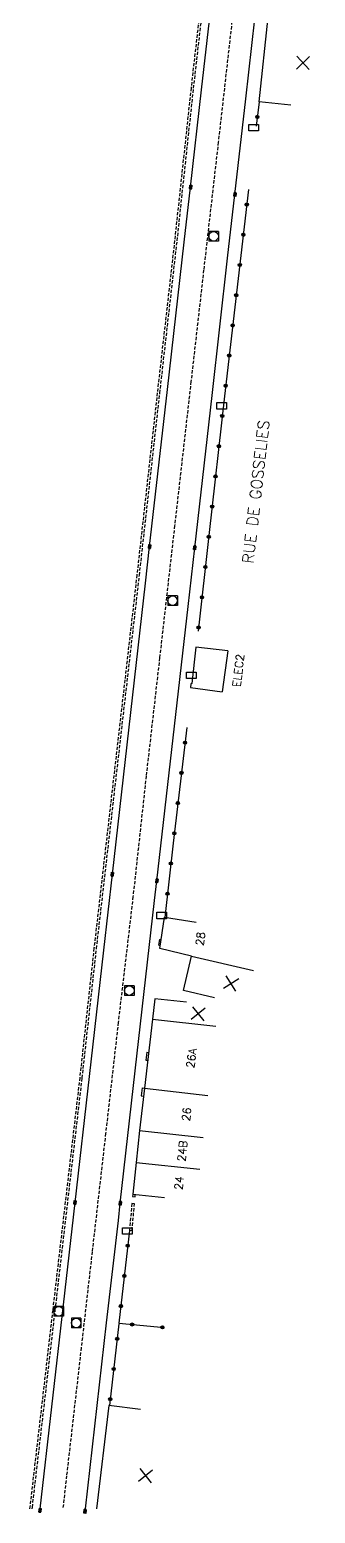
# Model space of a CAD drawing. Header units: millimetres. Extents: x 150999 to 152000, y 125999 to 127001.
# Drawn here: x 151832.5 to 151877.2, y 125999.3 to 126231.1 of the extents above; entities that cross this region are included whole.
import ezdxf
from ezdxf.enums import TextEntityAlignment as Align

# ---------------------------------------------------------------- set-up
doc = ezdxf.new("R2010")
doc.units = ezdxf.units.MM
doc.linetypes.add('DASHED', pattern=[0.75, 0.5, -0.25])
doc.layers.get('0').update_dxf_attribs({"linetype": 'CONTINUOUS'})
for name, color, linetype in [('W0001', 6, 'DASHED'), ('W0008', 7, 'CONTINUOUS'), ('W0100', 7, 'CONTINUOUS'), ('W0105', 7, 'CONTINUOUS'), ('W0112', 1, 'DASHED'), ('W0322', 7, 'CONTINUOUS'), ('W0400', 7, 'CONTINUOUS'), ('W0420', 7, 'CONTINUOUS'), ('W0989', 7, 'CONTINUOUS'), ('W0991', 7, 'CONTINUOUS'), ('W1102', 7, 'CONTINUOUS'), ('W1471', 7, 'CONTINUOUS')]:
    doc.layers.add(name, color=color, linetype=linetype)
doc.styles.get("Standard").update_dxf_attribs({"font": 'romans.shx', "width": 0.85})

# ---------------------------------------------------------------- blocks, each defined once
blk = doc.blocks.new('t991o')
at = {"color": 0, "linetype": 'Continuous'}
for p, q in [((-1, 1), (1, -1)), ((-1, -1), (1, 1))]:
    blk.add_line(p, q, dxfattribs=at)
blk = doc.blocks.new('T1471')
at = {"color": 0, "linetype": 'Continuous', "flags": 128}
blk.add_lwpolyline([(-0.75, -0.5), (-0.75, 0.5), (0.75, 0.5), (0.75, -0.5), (-0.75, -0.5)], dxfattribs=at)
blk = doc.blocks.new('T420')
for p, q in [((0.75, 0.75), (-0.75, 0.75)), ((-0.75, 0.75), (-0.75, -0.75)), ((0.75, 0.75), (0.75, -0.75)), ((0.75, -0.75), (-0.75, -0.75))]:
    blk.add_line(p, q)
blk.add_ellipse((0, 0), major_axis=(-0.53, 0.53), ratio=1, start_param=3.926991, end_param=10.210176)
blk = doc.blocks.new('T400')
for p, q in [((-0.15, 0.3), (0.15, 0.3)), ((-0.15, -0.25), (-0.15, 0.3)), ((-0.15, 0.15), (0.15, 0.15)), ((-0.15, 0), (0.15, 0)), ((0.15, 0.3), (0.15, -0.25)), ((-0.15, -0.15), (0.15, -0.15)), ((-0.15, -0.25), (-0.15, -0.3)), ((-0.15, -0.3), (0.15, -0.3)), ((0.15, -0.3), (0.15, -0.25))]:
    blk.add_line(p, q)
blk = doc.blocks.new('t322o')
at = {"color": 0, "linetype": 'Continuous'}
for radius in [0.25, 0.15]:
    blk.add_circle((0, 0), radius, dxfattribs=at)

msp = doc.modelspace()

# ---------------------------------------------------------------- linework, layer by layer
at = {"layer": 'W0001'}
msp.add_lwpolyline([(151873.72, 126316.88), (151870.77, 126290.37), (151868.51, 126270.54), (151866.4, 126252.14), (151864.23, 126233.13), (151862.01, 126213.53), (151859.72, 126193.54), (151857.74, 126176.13), (151855.18, 126153.61), (151852.83, 126132.97), (151850.73, 126114.5), (151848.67, 126095.65), (151846.36, 126076), (151844.39, 126058.66), (151842.28, 126040.18), (151840.57, 126025.19), (151838.28, 126005.18), (151837.7, 126000)], dxfattribs=at)
at = {"layer": 'W0008'}
for points in [[(151834.17, 126000), (151837.81, 126031.87), (151839.61, 126047.88), (151841.87, 126067.56), (151844.12, 126087.31), (151845.45, 126099.16), (151850.62, 126144.63), (151851.28, 126150.35), (151854.05, 126174.9), (151856.69, 126197.92), (151857.68, 126206.51), (151859.41, 126221.69), (151862.42, 126248.07), (151862.47, 126248.68), (151867.51, 126292.59), (151868.2, 126298.75), (151870.17, 126316.87)], [(151841.22, 126000), (151844.53, 126029.09), (151846.39, 126045.06), (151846.69, 126047.76), (151849.03, 126068.44), (151852.06, 126095.05), (151852.41, 126098.12), (151857.28, 126141), (151858.33, 126150.17), (151861.03, 126173.95), (151863.46, 126195.43), (151864.62, 126205.35), (151866.3, 126220.29), (151869.14, 126245.37), (151869.38, 126247.45), (151870.73, 126258.95), (151874.02, 126288.12), (151875.08, 126297.61), (151877.19, 126316.13)]]:
    msp.add_lwpolyline(points, dxfattribs=at)
at = {"layer": 'W0100'}
msp.add_line((151863.49, 126134.05), (151862.63, 126127.68), dxfattribs=at)
for points in [[(151873.38, 126219.31), (151868.41, 126219.84), (151869.83, 126233.07), (151874.8, 126232.54)], [(151863.49, 126134.05), (151858.52, 126134.62), (151857.87, 126128.95), (151857.74, 126128.93), (151857.67, 126128.31), (151862.63, 126127.68)], [(151861.44, 126079.87), (151856.57, 126080.99), (151857.8, 126086.34), (151852.86, 126087.58), (151853.6, 126092.43), (151858.55, 126091.67)], [(151857.04, 126079.16), (151852.07, 126079.71), (151851.71, 126076.52), (151850.46, 126065.76), (151849.71, 126059.15), (151849.18, 126054.15), (151848.65, 126049.19), (151853.62, 126048.65)], [(151849.85, 126015.56), (151844.88, 126016.15), (151842.97, 126000)]]:
    msp.add_lwpolyline(points, dxfattribs=at)
at = {"layer": 'W0105'}
for p, q in [((151852.81, 126088.97), (151852.68, 126088.08)), ((151852.69, 126088.08), (151852.94, 126088.04)), ((151852.81, 126088.98), (151853.07, 126088.94)), ((151850.82, 126071.36), (151850.68, 126070.13)), ((151850.82, 126071.36), (151851.11, 126071.32)), ((151850.68, 126070.13), (151850.97, 126070.09)), ((151850.11, 126065.8), (151849.95, 126064.54)), ((151849.95, 126064.54), (151849.95, 126064.54)), ((151849.95, 126064.54), (151850.31, 126064.49)), ((151850.11, 126065.8), (151850.46, 126065.76))]:
    msp.add_line(p, q, dxfattribs=at)
at = {"layer": 'W0112'}
for p, q in [((151858.15, 126221.94), (151861.23, 126248.93)), ((151848.51, 126047.72), (151848.12, 126043.54)), ((151848.64, 126049.15), (151848.59, 126048.84)), ((151848.59, 126048.84), (151848.99, 126048.78)), ((151848.12, 126043.54), (151848.52, 126043.51))]:
    msp.add_line(p, q, dxfattribs=at)
for points in [[(151861.23, 126248.93), (151860.83, 126248.98), (151857.75, 126221.99), (151855.18, 126198.16), (151852.47, 126174.37), (151849.28, 126145.9), (151842.57, 126087.59), (151840.34, 126067.38), (151836.11, 126031.08), (151832.54, 126000.31), (151832.51, 126000)], [(151832.91, 126000), (151832.94, 126000.27), (151836.51, 126031.03), (151840.73, 126067.34), (151842.97, 126087.55), (151849.68, 126145.86), (151852.87, 126174.32), (151855.58, 126198.12), (151858.15, 126221.94)], [(151848.52, 126043.51), (151848.91, 126047.68), (151848.51, 126047.72)], [(151848.99, 126048.78), (151849.03, 126049.09), (151848.64, 126049.15)]]:
    msp.add_lwpolyline(points, dxfattribs=at)
at = {"layer": 'W0322'}
for p, q in [((151868.42, 126219.84), (151867.96, 126216.04)), ((151846.48, 126028.94), (151844.99, 126016.15))]:
    msp.add_line(p, q, dxfattribs=at)
for points in [[(151866.74, 126206.14), (151862.98, 126173.85), (151860.54, 126152.09), (151858.87, 126137.16)], [(151857.09, 126122.07), (151854.94, 126103.99), (151853.66, 126092.42)], [(151848.11, 126043.49), (151846.48, 126029.02), (151853.62, 126028.33)]]:
    msp.add_lwpolyline(points, dxfattribs=at)
at = {"layer": 'W1102'}
for p, q in [((151857.8, 126086.34), (151867.54, 126084.11)), ((151851.71, 126076.52), (151861.65, 126075.42)), ((151850.46, 126065.76), (151860.39, 126064.6)), ((151849.71, 126059.15), (151859.64, 126058.02)), ((151849.18, 126054.15), (151859.13, 126053.1))]:
    msp.add_line(p, q, dxfattribs=at)

# ---------------------------------------------------------------- block references
at = {"layer": 'W0322'}
for p, rotation in [((151868.13, 126217.48), 263.1091835997656), ((151866.47, 126203.78), 263.3568907751293), ((151865.92, 126199.06), 263.3568907751293), ((151865.37, 126194.34), 263.3568907751293), ((151864.82, 126189.62), 263.3568907751293), ((151864.27, 126184.9), 263.3568907751293), ((151863.72, 126180.19), 263.3568907751293), ((151863.17, 126175.47), 263.3568907751293), ((151862.63, 126170.75), 263.6093371128495), ((151862.11, 126166.03), 263.6093371128495), ((151861.58, 126161.31), 263.6093371128495), ((151861.05, 126156.59), 263.6093371128495), ((151860.52, 126151.87), 263.5910695566691), ((151859.99, 126147.15), 263.5910695566691), ((151859.46, 126142.43), 263.5910695566691), ((151858.93, 126137.71), 263.5910695566691), ((151856.81, 126119.71), 263.2368249056925), ((151856.25, 126114.99), 263.2368249056925), ((151855.69, 126110.27), 263.2368249056925), ((151855.13, 126105.56), 263.2368249056925), ((151854.59, 126100.84), 263.6756302417826), ((151854.07, 126096.12), 263.6756302417826), ((151847.84, 126041.13), 263.6069210992566), ((151847.31, 126036.41), 263.6069210992566), ((151846.78, 126031.69), 263.6069210992566), ((151848.54, 126028.82), 354.4570314428585), ((151846.21, 126026.58), 263.3440158307199), ((151853.27, 126028.37), 354.4570314428585), ((151845.66, 126021.87), 263.3440158307199), ((151845.11, 126017.15), 263.3440158307199)]:
    msp.add_blockref('t322o', p, dxfattribs=dict(at, rotation=rotation))
at = {"layer": 'W0400'}
for p, rotation in [((151857.68, 126206.51), 353.4315523362144), ((151864.62, 126205.35), 173.3276030040985), ((151851.28, 126150.35), 353.4562729612371), ((151858.33, 126150.17), 173.4804330330609), ((151845.45, 126099.16), 353.5666442754363), ((151852.41, 126098.12), 173.377044557938), ((151839.61, 126047.88), 353.5647585091782), ((151846.69, 126047.76), 173.7958716929793), ((151834.14, 125999.8), 353.6930727623276), ((151841.17, 125999.63), 173.2937793473195)]:
    msp.add_blockref('T400', p, dxfattribs=dict(at, rotation=rotation))
at = {"layer": 'W0420'}
for p in [(151861.28, 126198.83), (151854.86, 126141.89), (151848.09, 126080.99), (151837.04, 126030.87), (151839.79, 126029.06)]:
    msp.add_blockref('T420', p, dxfattribs=at)
at = {"layer": 'W0991'}
for p, rotation in [((151875.27, 126225.92), 88.76353098877692), ((151864.01, 126082.1), 77.09715326241121), ((151858.85, 126077.35), 263.6987296694832), ((151850.63, 126005.19), 263.2483747641024)]:
    msp.add_blockref('t991o', p, dxfattribs=dict(at, rotation=rotation))
at = {"layer": 'W1471'}
for p in [(151867.54, 126215.8), (151862.53, 126172.34), (151857.78, 126130.24), (151853.15, 126092.72), (151847.77, 126043.42)]:
    msp.add_blockref('T1471', p, dxfattribs=at)

# ---------------------------------------------------------------- texts
at = {"layer": 'W0989'}
msp.add_text('RUE DE GOSSELIES', height=1.75, rotation=83.5236, dxfattribs=at).set_placement((151867.89, 126158.91), align=Align.MIDDLE)
at = {"layer": 'W0991'}
for s, rotation, p in [('ELEC2', 83.4628, (151865.15, 126130.99)), ('28', 82.9278, (151859.21, 126089.08)), ('26A', 81.9679, (151857.81, 126070.44)), ('26', 83.4717, (151857.04, 126061.66)), ('24B', 84.0157, (151856.4, 126055.92)), ('24', 83.8565, (151855.87, 126050.92))]:
    msp.add_text(s, height=1.25, rotation=rotation, dxfattribs=at).set_placement(p, align=Align.MIDDLE)

doc.saveas('drawing.dxf')
